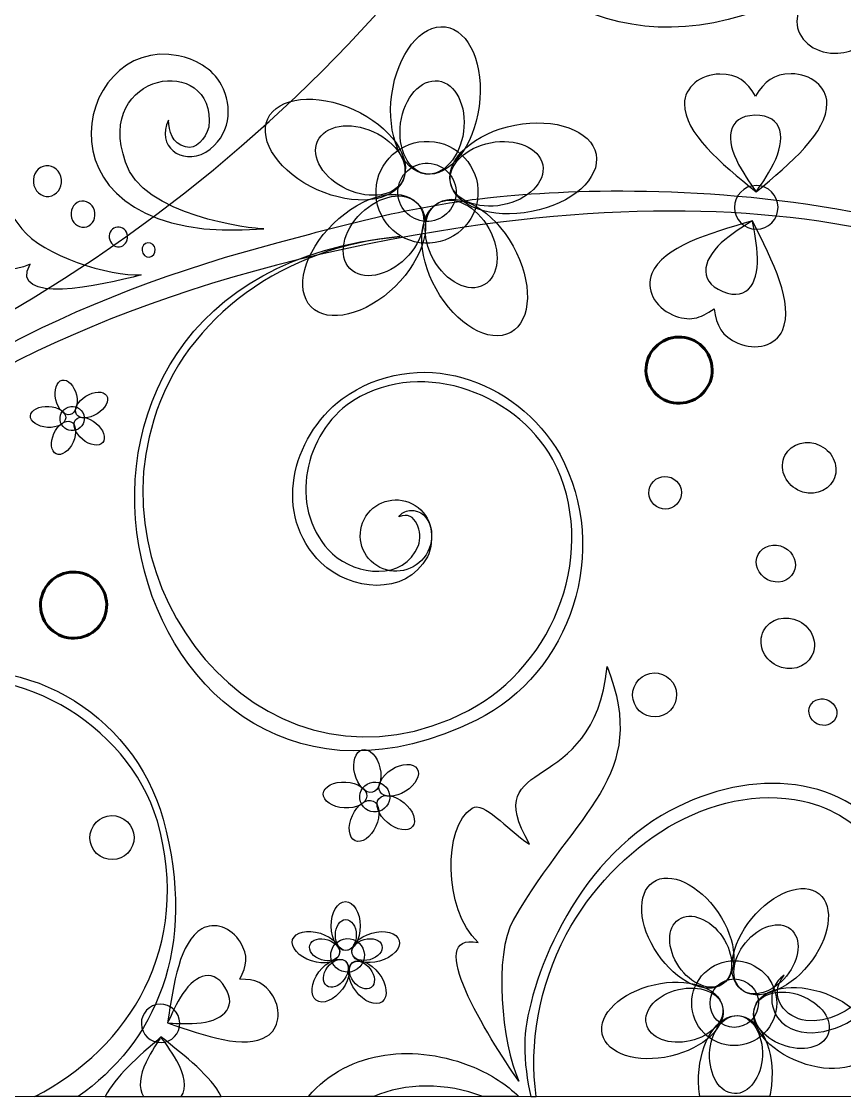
# Model space of a CAD drawing. Header units: millimetres. Extents: x -96 to 58, y -5 to 152.
# Drawn here: x 9.32 to 39.02, y -2.9 to 35.91 of the extents above; entities that cross this region are included whole.
import ezdxf

# ---------------------------------------------------------------- set-up
doc = ezdxf.new("R2010")
doc.units = ezdxf.units.MM
doc.header["$MEASUREMENT"] = 0
doc.layers.add('Capa 1', color=7, linetype='Continuous')

msp = doc.modelspace()

# ---------------------------------------------------------------- linework, layer by layer
at = {"layer": 'Capa 1', "color": 250, "lineweight": 9}
msp.add_open_spline([(-95.1806, 149.5), (-95.1806, 149.5), (57.2195, 149.5), (57.2195, 149.5), (57.2195, 149.5), (57.2195, 149.5), (57.2195, -2.9001), (57.2195, -2.9001), (57.2195, -2.9001), (57.2195, -2.9001), (-95.1806, -2.9001), (-95.1806, -2.9001), (-95.1806, -2.9001), (-95.1806, -2.9001), (-95.1806, 149.5), (-95.1806, 149.5)], degree=3, knots=[0, 0, 0, 0, 0.2, 0.2, 0.2, 0.2, 0.4, 0.4, 0.4, 0.4, 0.6, 0.6, 0.6, 0.6, 1, 1, 1, 1], dxfattribs=at)
at = {"layer": 'Capa 1', "color": 7}
msp.add_open_spline([(-18.9806, 128.6859), (11.6082, 128.6859), (36.4054, 103.8887), (36.4054, 73.2999), (36.4054, 73.2999), (36.4054, 42.7112), (11.6082, 17.9139), (-18.9806, 17.9139), (-18.9806, 17.9139), (-49.5694, 17.9139), (-74.3666, 42.7111), (-74.3666, 73.2999), (-74.3666, 73.2999), (-74.3666, 103.8888), (-49.5694, 128.6859), (-18.9806, 128.6859)], degree=3, knots=[0, 0, 0, 0, 0.2, 0.2, 0.2, 0.2, 0.4, 0.4, 0.4, 0.4, 0.6, 0.6, 0.6, 0.6, 1, 1, 1, 1], dxfattribs=at)
at = {"layer": 'Capa 1'}
for points, knots in [([(57.2195, 42.4487), (48.8294, 54.3333), (37.9067, 58.4929), (29.6814, 54.7006), (29.6814, 54.7006), (17.486, 49.04), (26.0796, 29.9416), (38.0956, 37.4128), (38.0956, 37.4128), (41.5221, 39.543), (42.6433, 44.2145), (40.3228, 47.6426), (40.3228, 47.6426), (38.3702, 50.359), (34.4967, 51.257), (31.8534, 48.918), (31.8534, 48.918), (30.0645, 47.2414), (29.6565, 44.2641), (31.6845, 42.6156), (31.6845, 42.6156), (32.8994, 41.6862), (34.9947, 41.6376), (35.687, 43.2541), (35.687, 43.2541), (35.9304, 43.8787), (35.742, 45.0841), (34.8353, 44.9436), (34.8353, 44.9436), (34.6684, 44.909), (34.535, 44.8179), (34.4575, 44.6633), (34.4575, 44.6633), (35.095, 45.0143), (35.4254, 44.1353), (35.3032, 43.6439), (35.3032, 43.6439), (34.8951, 42.2258), (33.0634, 42.2859), (32.0831, 42.9999), (32.0831, 42.9999), (30.2624, 44.4141), (30.5174, 47.3559), (32.0771, 48.8106), (32.0771, 48.8106), (34.489, 50.9336), (38.3669, 50.0015), (40.1033, 47.5222), (40.1033, 47.5222), (42.2175, 44.3148), (41.0881, 39.6474), (37.9717, 37.5926), (37.9717, 37.5926), (30.8031, 33.0315), (22.9663, 40.4731), (24.7279, 47.7039), (24.7279, 47.7039), (25.4444, 50.8685), (27.8297, 53.2447), (30.7572, 54.5483), (30.7572, 54.5483), (39.4229, 57.7246), (49.5441, 53.1005), (57.2195, 41.3661), (57.2195, 41.3661), (57.2195, 41.3661), (57.2195, 42.4487), (57.2195, 42.4487)], [0, 0, 0, 0, 0.0555556, 0.0555556, 0.0555556, 0.0555556, 0.1111111, 0.1111111, 0.1111111, 0.1111111, 0.1666667, 0.1666667, 0.1666667, 0.1666667, 0.2222222, 0.2222222, 0.2222222, 0.2222222, 0.2777778, 0.2777778, 0.2777778, 0.2777778, 0.3333333, 0.3333333, 0.3333333, 0.3333333, 0.3888889, 0.3888889, 0.3888889, 0.3888889, 0.4444444, 0.4444444, 0.4444444, 0.4444444, 0.5, 0.5, 0.5, 0.5, 0.5555556, 0.5555556, 0.5555556, 0.5555556, 0.6111111, 0.6111111, 0.6111111, 0.6111111, 0.6666667, 0.6666667, 0.6666667, 0.6666667, 0.7222222, 0.7222222, 0.7222222, 0.7222222, 0.7777778, 0.7777778, 0.7777778, 0.7777778, 0.8333333, 0.8333333, 0.8333333, 0.8333333, 0.8888889, 0.8888889, 0.8888889, 0.8888889, 1, 1, 1, 1]), ([(40.0208, 35.5938), (39.6737, 35.0345), (39.33, 34.7569), (38.6497, 34.7652), (38.6497, 34.7652), (37.8989, 34.7745), (37.2957, 35.2866), (37.3028, 35.9085), (37.3028, 35.9085), (37.3173, 37.0357), (38.6915, 38.1458), (40.0661, 39.2562), (40.0661, 39.2562), (41.4124, 38.1126), (42.7592, 36.9686), (42.7449, 35.8418), (42.7449, 35.8418), (42.7376, 35.22), (42.1219, 34.7225), (41.3705, 34.7314), (41.3705, 34.7314), (40.6905, 34.7398), (40.3537, 35.026), (40.0208, 35.5938)], [0, 0, 0, 0, 0.1428571, 0.1428571, 0.1428571, 0.1428571, 0.2857143, 0.2857143, 0.2857143, 0.2857143, 0.4285714, 0.4285714, 0.4285714, 0.4285714, 0.5714286, 0.5714286, 0.5714286, 0.5714286, 0.7142857, 0.7142857, 0.7142857, 0.7142857, 1, 1, 1, 1]), ([(24.6176, 35.7163), (23.7474, 35.8336), (22.8811, 34.7397), (22.6827, 33.2738), (22.6827, 33.2738), (22.4849, 31.8079), (23.0299, 30.5241), (23.9002, 30.4061), (23.9002, 30.4061), (24.771, 30.2888), (25.6375, 31.3821), (25.8352, 32.8483), (25.8352, 32.8483), (26.0329, 34.3141), (25.488, 35.5983), (24.6176, 35.7163)], [0, 0, 0, 0, 0.2, 0.2, 0.2, 0.2, 0.4, 0.4, 0.4, 0.4, 0.6, 0.6, 0.6, 0.6, 1, 1, 1, 1]), ([(14.6252, 32.3537), (14.6602, 31.9582), (14.7339, 31.5028), (15.2364, 31.3815), (15.2364, 31.3815), (15.6341, 31.2846), (15.94, 31.6711), (16.0856, 32.0924), (16.0856, 32.0924), (16.3384, 34.8342), (11.8939, 34.0963), (13.0808, 30.836), (13.0808, 30.836), (13.626, 28.9108), (17.672, 28.4093), (18.0652, 28.4296), (18.0652, 28.4296), (9.4075, 27.6902), (11.1667, 35.4741), (14.9886, 34.675), (14.9886, 34.675), (15.5419, 34.5595), (16.2129, 34.2415), (16.5449, 33.6113), (16.5449, 33.6113), (16.9451, 32.8502), (16.893, 31.7664), (15.9697, 31.1917), (15.9697, 31.1917), (15.073, 30.7043), (14.177, 31.4221), (14.6252, 32.3537)], [0, 0, 0, 0, 0.1111111, 0.1111111, 0.1111111, 0.1111111, 0.2222222, 0.2222222, 0.2222222, 0.2222222, 0.3333333, 0.3333333, 0.3333333, 0.3333333, 0.4444444, 0.4444444, 0.4444444, 0.4444444, 0.5555556, 0.5555556, 0.5555556, 0.5555556, 0.6666667, 0.6666667, 0.6666667, 0.6666667, 0.7777778, 0.7777778, 0.7777778, 0.7777778, 1, 1, 1, 1]), ([(13.6448, 26.7641), (12.4916, 26.7017), (10.0817, 27.468), (9.3331, 28.4305), (9.3331, 28.4305), (6.9282, 31.5224), (6.7249, 34.0234), (3.4159, 34.0337), (3.4159, 34.0337), (6.8535, 32.1094), (4.5813, 29.2919), (7.459, 29.7639), (7.459, 29.7639), (6.8372, 29.2508), (5.9233, 28.9416), (6.0246, 28.506), (6.0246, 28.506), (6.2654, 27.475), (8.4292, 26.5181), (9.6296, 27.1558), (9.6296, 27.1558), (8.8606, 25.6736), (12.1799, 26.3624), (13.6448, 26.7641)], [0, 0, 0, 0, 0.1428571, 0.1428571, 0.1428571, 0.1428571, 0.2857143, 0.2857143, 0.2857143, 0.2857143, 0.4285714, 0.4285714, 0.4285714, 0.4285714, 0.5714286, 0.5714286, 0.5714286, 0.5714286, 0.7142857, 0.7142857, 0.7142857, 0.7142857, 1, 1, 1, 1]), ([(24.3637, 33.7664), (23.7375, 33.8512), (23.1275, 33.1679), (23.0025, 32.2412), (23.0025, 32.2412), (22.8775, 31.3142), (23.2837, 30.4936), (23.9103, 30.4093), (23.9103, 30.4093), (24.5368, 30.3246), (25.1463, 31.0077), (25.2714, 31.9349), (25.2714, 31.9349), (25.3967, 32.8617), (24.9901, 33.6819), (24.3637, 33.7664)], [0, 0, 0, 0, 0.2, 0.2, 0.2, 0.2, 0.4, 0.4, 0.4, 0.4, 0.6, 0.6, 0.6, 0.6, 1, 1, 1, 1]), ([(35.8124, 33.2189), (36.1315, 33.7527), (36.4511, 34.0205), (37.0939, 34.0234), (37.0939, 34.0234), (37.8032, 34.0267), (38.3815, 33.5525), (38.3843, 32.9647), (38.3843, 32.9647), (38.3887, 31.8998), (37.1088, 30.8291), (35.8287, 29.7587), (35.8287, 29.7587), (34.5382, 30.8174), (33.2477, 31.8757), (33.2425, 32.9407), (33.2425, 32.9407), (33.2401, 33.5286), (33.8135, 34.0082), (34.5233, 34.0113), (34.5233, 34.0113), (35.1656, 34.0143), (35.4884, 33.7495), (35.8124, 33.2189)], [0, 0, 0, 0, 0.1428571, 0.1428571, 0.1428571, 0.1428571, 0.2857143, 0.2857143, 0.2857143, 0.2857143, 0.4285714, 0.4285714, 0.4285714, 0.4285714, 0.5714286, 0.5714286, 0.5714286, 0.5714286, 0.7142857, 0.7142857, 0.7142857, 0.7142857, 1, 1, 1, 1]), ([(18.2092, 32.3955), (17.8467, 31.5953), (18.645, 30.4511), (19.9919, 29.84), (19.9919, 29.84), (21.3392, 29.2285), (22.7262, 29.3818), (23.0889, 30.1815), (23.0889, 30.1815), (23.4518, 30.9812), (22.6535, 32.1256), (21.3061, 32.7366), (21.3061, 32.7366), (19.9591, 33.3483), (18.5721, 33.1948), (18.2092, 32.3955)], [0, 0, 0, 0, 0.2, 0.2, 0.2, 0.2, 0.4, 0.4, 0.4, 0.4, 0.6, 0.6, 0.6, 0.6, 1, 1, 1, 1]), ([(20.004, 31.5913), (19.7424, 31.0161), (20.2214, 30.2356), (21.0734, 29.8492), (21.0734, 29.8492), (21.925, 29.4631), (22.8273, 29.6162), (23.0889, 30.1923), (23.0889, 30.1923), (23.3497, 30.7676), (22.8708, 31.5477), (22.019, 31.9341), (22.019, 31.9341), (21.1674, 32.3205), (20.2647, 32.167), (20.004, 31.5913)], [0, 0, 0, 0, 0.2, 0.2, 0.2, 0.2, 0.4, 0.4, 0.4, 0.4, 0.6, 0.6, 0.6, 0.6, 1, 1, 1, 1]), ([(30.0561, 31.1177), (29.889, 31.9797), (28.5755, 32.4507), (27.1234, 32.1694), (27.1234, 32.1694), (25.6713, 31.8875), (24.6286, 30.9599), (24.796, 30.0979), (24.796, 30.0979), (24.9629, 29.236), (26.2762, 28.7647), (27.7287, 29.0464), (27.7287, 29.0464), (29.1806, 29.3278), (30.2235, 30.2553), (30.0561, 31.1177)], [0, 0, 0, 0, 0.2, 0.2, 0.2, 0.2, 0.4, 0.4, 0.4, 0.4, 0.6, 0.6, 0.6, 0.6, 1, 1, 1, 1]), ([(35.7784, 32.5248), (36.8286, 32.5513), (36.9022, 31.6416), (36.46, 30.7787), (36.46, 30.7787), (36.2279, 30.3271), (35.9475, 29.9271), (35.8287, 29.7587), (35.8287, 29.7587), (35.7134, 29.9313), (35.4368, 30.3157), (35.1987, 30.7504), (35.1987, 30.7504), (34.7281, 31.6102), (34.7511, 32.4985), (35.7784, 32.5248)], [0, 0, 0, 0, 0.2, 0.2, 0.2, 0.2, 0.4, 0.4, 0.4, 0.4, 0.6, 0.6, 0.6, 0.6, 1, 1, 1, 1]), ([(24.0365, 31.585), (23.0208, 31.6307), (22.1601, 30.8434), (22.1146, 29.828), (22.1146, 29.828), (22.0697, 28.8123), (22.8564, 27.9519), (23.8725, 27.9062), (23.8725, 27.9062), (24.8879, 27.861), (25.7485, 28.6477), (25.7935, 29.6637), (25.7935, 29.6637), (25.8392, 30.6792), (25.0519, 31.5398), (24.0365, 31.585)], [0, 0, 0, 0, 0.2, 0.2, 0.2, 0.2, 0.4, 0.4, 0.4, 0.4, 0.6, 0.6, 0.6, 0.6, 1, 1, 1, 1]), ([(28.128, 30.7342), (28.0073, 31.3546), (27.1649, 31.7137), (26.2467, 31.5357), (26.2467, 31.5357), (25.3288, 31.3578), (24.6819, 30.7101), (24.8023, 30.0893), (24.8023, 30.0893), (24.9221, 29.4689), (25.7645, 29.1102), (26.6826, 29.2879), (26.6826, 29.2879), (27.6009, 29.4664), (28.2481, 30.1136), (28.128, 30.7342)], [0, 0, 0, 0, 0.2, 0.2, 0.2, 0.2, 0.4, 0.4, 0.4, 0.4, 0.6, 0.6, 0.6, 0.6, 1, 1, 1, 1]), ([(55.0973, 20.4067), (46.9024, 30.7625), (30.7263, 30.0616), (26.1309, 29.547), (26.1309, 29.547), (23.1851, 29.2169), (20.471, 28.4382), (18.1473, 27.8135), (18.1473, 27.8135), (2.3405, 23.5654), (-5.9219, 13.5834), (-4.5366, 3.9704), (-4.5366, 3.9704), (-4.0677, 0.7744), (-2.5122, -1.4898), (-0.4731, -2.9001), (-0.4731, -2.9001), (-0.4731, -2.9001), (0.9898, -2.9001), (0.9898, -2.9001), (0.9898, -2.9001), (0.9125, -2.8581), (0.8353, -2.816), (0.7588, -2.7714), (0.7588, -2.7714), (-2.0704, -1.1832), (-3.6683, 1.7801), (-4.0839, 4.958), (-4.0839, 4.958), (-4.7785, 16.0677), (6.1912, 25.641), (25.296, 28.4846), (25.296, 28.4846), (39.4515, 30.5916), (48.0559, 26.8015), (55.0973, 20.4067)], [0, 0, 0, 0, 0.1, 0.1, 0.1, 0.1, 0.2, 0.2, 0.2, 0.2, 0.3, 0.3, 0.3, 0.3, 0.4, 0.4, 0.4, 0.4, 0.5, 0.5, 0.5, 0.5, 0.6, 0.6, 0.6, 0.6, 0.7, 0.7, 0.7, 0.7, 0.8, 0.8, 0.8, 0.8, 1, 1, 1, 1]), ([(10.7635, 30.203), (10.7944, 29.8974), (10.5932, 29.6268), (10.3136, 29.5985), (10.3136, 29.5985), (10.0347, 29.5705), (9.7827, 29.7948), (9.7518, 30.0996), (9.7518, 30.0996), (9.7205, 30.4051), (9.9215, 30.6749), (10.2014, 30.7034), (10.2014, 30.7034), (10.4811, 30.7318), (10.7323, 30.5077), (10.7635, 30.203)], [0, 0, 0, 0, 0.2, 0.2, 0.2, 0.2, 0.4, 0.4, 0.4, 0.4, 0.6, 0.6, 0.6, 0.6, 1, 1, 1, 1]), ([(24.001, 30.7948), (23.4218, 30.8205), (22.9309, 30.372), (22.9054, 29.7925), (22.9054, 29.7925), (22.8791, 29.2133), (23.3279, 28.7222), (23.9073, 28.6964), (23.9073, 28.6964), (24.4868, 28.6706), (24.9777, 29.1197), (25.0035, 29.6989), (25.0035, 29.6989), (25.0293, 30.2783), (24.5805, 30.7687), (24.001, 30.7948)], [0, 0, 0, 0, 0.2, 0.2, 0.2, 0.2, 0.4, 0.4, 0.4, 0.4, 0.6, 0.6, 0.6, 0.6, 1, 1, 1, 1]), ([(19.7737, 25.6072), (20.3882, 24.9795), (21.7434, 25.3092), (22.8009, 26.3438), (22.8009, 26.3438), (23.8582, 27.379), (24.2173, 28.727), (23.6025, 29.3549), (23.6025, 29.3549), (22.9888, 29.9822), (21.6329, 29.6525), (20.5758, 28.6177), (20.5758, 28.6177), (19.5186, 27.5828), (19.1591, 26.2348), (19.7737, 25.6072)], [0, 0, 0, 0, 0.2, 0.2, 0.2, 0.2, 0.4, 0.4, 0.4, 0.4, 0.6, 0.6, 0.6, 0.6, 1, 1, 1, 1]), ([(35.8299, 29.9886), (36.2644, 29.9907), (36.6183, 29.6394), (36.62, 29.2053), (36.62, 29.2053), (36.6218, 28.7712), (36.2714, 28.417), (35.837, 28.415), (35.837, 28.415), (35.4025, 28.4132), (35.0487, 28.7634), (35.0468, 29.198), (35.0468, 29.198), (35.0452, 29.6327), (35.3953, 29.9865), (35.8299, 29.9886)], [0, 0, 0, 0, 0.2, 0.2, 0.2, 0.2, 0.4, 0.4, 0.4, 0.4, 0.6, 0.6, 0.6, 0.6, 1, 1, 1, 1]), ([(21.1723, 26.989), (21.6144, 26.537), (22.5147, 26.7013), (23.1833, 27.3558), (23.1833, 27.3558), (23.852, 28.0101), (24.0353, 28.9067), (23.5931, 29.3586), (23.5931, 29.3586), (23.1513, 29.8103), (22.2503, 29.6459), (21.5823, 28.992), (21.5823, 28.992), (20.9135, 28.3379), (20.73, 27.4408), (21.1723, 26.989)], [0, 0, 0, 0, 0.2, 0.2, 0.2, 0.2, 0.4, 0.4, 0.4, 0.4, 0.6, 0.6, 0.6, 0.6, 1, 1, 1, 1]), ([(26.9734, 24.6876), (27.7414, 25.1146), (27.7802, 26.5093), (27.0607, 27.802), (27.0607, 27.802), (26.3413, 29.0944), (25.1358, 29.7968), (24.3681, 29.3695), (24.3681, 29.3695), (23.6007, 28.9419), (23.562, 27.5476), (24.2812, 26.2551), (24.2812, 26.2551), (25.0006, 24.9621), (26.2064, 24.2606), (26.9734, 24.6876)], [0, 0, 0, 0, 0.2, 0.2, 0.2, 0.2, 0.4, 0.4, 0.4, 0.4, 0.6, 0.6, 0.6, 0.6, 1, 1, 1, 1]), ([(26.0093, 26.401), (26.562, 26.7085), (26.6406, 27.6203), (26.1861, 28.438), (26.1861, 28.438), (25.7312, 29.2548), (24.9142, 29.6686), (24.3616, 29.3609), (24.3616, 29.3609), (23.8101, 29.0536), (23.7302, 28.1417), (24.1855, 27.3243), (24.1855, 27.3243), (24.6402, 26.5073), (25.4574, 26.0934), (26.0093, 26.401)], [0, 0, 0, 0, 0.2, 0.2, 0.2, 0.2, 0.4, 0.4, 0.4, 0.4, 0.6, 0.6, 0.6, 0.6, 1, 1, 1, 1]), ([(11.9738, 28.9995), (12.0004, 28.7396), (11.829, 28.5092), (11.5909, 28.4852), (11.5909, 28.4852), (11.3528, 28.4609), (11.1384, 28.652), (11.1123, 28.9116), (11.1123, 28.9116), (11.0857, 29.1714), (11.2572, 29.4022), (11.495, 29.4262), (11.495, 29.4262), (11.7331, 29.4505), (11.9475, 29.2593), (11.9738, 28.9995)], [0, 0, 0, 0, 0.2, 0.2, 0.2, 0.2, 0.4, 0.4, 0.4, 0.4, 0.6, 0.6, 0.6, 0.6, 1, 1, 1, 1]), ([(13.1456, 28.1669), (13.1661, 27.9696), (13.0359, 27.7946), (12.8547, 27.776), (12.8547, 27.776), (12.6739, 27.758), (12.511, 27.903), (12.4907, 28.1002), (12.4907, 28.1002), (12.4704, 28.2978), (12.6012, 28.4731), (12.7823, 28.4914), (12.7823, 28.4914), (12.9629, 28.5098), (13.1257, 28.3646), (13.1456, 28.1669)], [0, 0, 0, 0, 0.2, 0.2, 0.2, 0.2, 0.4, 0.4, 0.4, 0.4, 0.6, 0.6, 0.6, 0.6, 1, 1, 1, 1]), ([(34.3145, 25.5405), (33.8077, 25.1798), (33.4071, 25.0637), (32.8176, 25.3195), (32.8176, 25.3195), (32.1668, 25.6023), (31.8287, 26.2691), (32.0625, 26.8081), (32.0625, 26.8081), (32.4866, 27.7851), (34.09, 28.2499), (35.6927, 28.7141), (35.6927, 28.7141), (36.4477, 27.2256), (37.203, 25.7371), (36.7788, 24.7606), (36.7788, 24.7606), (36.5445, 24.2215), (35.8267, 24.0133), (35.1752, 24.2958), (35.1752, 24.2958), (34.5861, 24.5523), (34.3974, 24.9237), (34.3145, 25.5405)], [0, 0, 0, 0, 0.1428571, 0.1428571, 0.1428571, 0.1428571, 0.2857143, 0.2857143, 0.2857143, 0.2857143, 0.4285714, 0.4285714, 0.4285714, 0.4285714, 0.5714286, 0.5714286, 0.5714286, 0.5714286, 0.7142857, 0.7142857, 0.7142857, 0.7142857, 1, 1, 1, 1]), ([(34.625, 26.1624), (33.653, 26.5603), (33.9517, 27.4228), (34.7039, 28.0344), (34.7039, 28.0344), (35.0977, 28.355), (35.5161, 28.6079), (35.6927, 28.7141), (35.6927, 28.7141), (35.7286, 28.5098), (35.8267, 28.0467), (35.8698, 27.5527), (35.8698, 27.5527), (35.9543, 26.5768), (35.5753, 25.7725), (34.625, 26.1624)], [0, 0, 0, 0, 0.2, 0.2, 0.2, 0.2, 0.4, 0.4, 0.4, 0.4, 0.6, 0.6, 0.6, 0.6, 1, 1, 1, 1]), ([(22.9421, 18.0295), (23.5761, 18.2994), (23.8037, 17.4396), (23.6415, 16.9875), (23.6415, 16.9875), (23.1221, 15.69), (21.4012, 15.9205), (20.5454, 16.6867), (20.5454, 16.6867), (18.9632, 18.1929), (19.4607, 20.8494), (21.07, 22.072), (21.07, 22.072), (23.5454, 23.8437), (27.0982, 22.5955), (28.4997, 20.0927), (28.4997, 20.0927), (30.1869, 16.8685), (28.5855, 12.6788), (25.4528, 11.0385), (25.4528, 11.0385), (18.4281, 7.3696), (12.0084, 14.9509), (14.0968, 21.53), (14.0968, 21.53), (15.2339, 25.3028), (18.894, 27.786), (22.9732, 28.1475), (22.9732, 28.1475), (7.1471, 26.712), (13.009, 4.4102), (25.7345, 10.6886), (25.7345, 10.6886), (29.1635, 12.3805), (30.6158, 16.8272), (28.7544, 20.2799), (28.7544, 20.2799), (27.172, 23.0266), (23.606, 24.2417), (20.8914, 22.2876), (20.8914, 22.2876), (19.0452, 20.8778), (18.3775, 18.1096), (20.1322, 16.3621), (20.1322, 16.3621), (21.1894, 15.3708), (23.1601, 15.1257), (23.9663, 16.5845), (23.9663, 16.5845), (24.2546, 17.1493), (24.1927, 18.3037), (23.3247, 18.2573), (23.3247, 18.2573), (23.1646, 18.2408), (23.0296, 18.1671), (22.9421, 18.0295)], [0, 0, 0, 0, 0.0666667, 0.0666667, 0.0666667, 0.0666667, 0.1333333, 0.1333333, 0.1333333, 0.1333333, 0.2, 0.2, 0.2, 0.2, 0.2666667, 0.2666667, 0.2666667, 0.2666667, 0.3333333, 0.3333333, 0.3333333, 0.3333333, 0.4, 0.4, 0.4, 0.4, 0.4666667, 0.4666667, 0.4666667, 0.4666667, 0.5333333, 0.5333333, 0.5333333, 0.5333333, 0.6, 0.6, 0.6, 0.6, 0.6666667, 0.6666667, 0.6666667, 0.6666667, 0.7333333, 0.7333333, 0.7333333, 0.7333333, 0.8, 0.8, 0.8, 0.8, 0.8666667, 0.8666667, 0.8666667, 0.8666667, 1, 1, 1, 1]), ([(14.1476, 27.6896), (14.1619, 27.5465), (14.0673, 27.4193), (13.9365, 27.4059), (13.9365, 27.4059), (13.8055, 27.3925), (13.6872, 27.498), (13.6724, 27.6415), (13.6724, 27.6415), (13.6579, 27.7842), (13.7522, 27.9111), (13.8833, 27.9248), (13.8833, 27.9248), (14.0145, 27.938), (14.1326, 27.8326), (14.1476, 27.6896)], [0, 0, 0, 0, 0.2, 0.2, 0.2, 0.2, 0.4, 0.4, 0.4, 0.4, 0.6, 0.6, 0.6, 0.6, 1, 1, 1, 1]), ([(10.7868, 22.9634), (10.583, 22.915), (10.4833, 22.5975), (10.5646, 22.2538), (10.5646, 22.2538), (10.6466, 21.9108), (10.8776, 21.6717), (11.0814, 21.7197), (11.0814, 21.7197), (11.2853, 21.7682), (11.3845, 22.0855), (11.3032, 22.4292), (11.3032, 22.4292), (11.2217, 22.7725), (10.9907, 23.0113), (10.7868, 22.9634)], [0, 0, 0, 0, 0.2, 0.2, 0.2, 0.2, 0.4, 0.4, 0.4, 0.4, 0.6, 0.6, 0.6, 0.6, 1, 1, 1, 1]), ([(12.3908, 22.4053), (12.2801, 22.5827), (11.9472, 22.5749), (11.6481, 22.388), (11.6481, 22.388), (11.3491, 22.2015), (11.1962, 21.9058), (11.307, 21.7277), (11.307, 21.7277), (11.4181, 21.5501), (11.7508, 21.5578), (12.0502, 21.7449), (12.0502, 21.7449), (12.3491, 21.9318), (12.5018, 22.2275), (12.3908, 22.4053)], [0, 0, 0, 0, 0.2, 0.2, 0.2, 0.2, 0.4, 0.4, 0.4, 0.4, 0.6, 0.6, 0.6, 0.6, 1, 1, 1, 1]), ([(9.6452, 21.6756), (9.6325, 21.4665), (9.9078, 21.2801), (10.26, 21.2595), (10.26, 21.2595), (10.6121, 21.2385), (10.908, 21.3912), (10.92, 21.6004), (10.92, 21.6004), (10.9326, 21.8097), (10.6567, 21.9959), (10.3044, 22.0165), (10.3044, 22.0165), (9.9524, 22.0372), (9.6568, 21.8845), (9.6452, 21.6756)], [0, 0, 0, 0, 0.2, 0.2, 0.2, 0.2, 0.4, 0.4, 0.4, 0.4, 0.6, 0.6, 0.6, 0.6, 1, 1, 1, 1]), ([(11.0108, 21.9937), (10.781, 21.9169), (10.6567, 21.6679), (10.7334, 21.4384), (10.7334, 21.4384), (10.8106, 21.2087), (11.0591, 21.0841), (11.289, 21.1611), (11.289, 21.1611), (11.519, 21.2381), (11.6432, 21.4868), (11.5666, 21.7163), (11.5666, 21.7163), (11.4899, 21.9468), (11.2408, 22.0709), (11.0108, 21.9937)], [0, 0, 0, 0, 0.2, 0.2, 0.2, 0.2, 0.4, 0.4, 0.4, 0.4, 0.6, 0.6, 0.6, 0.6, 1, 1, 1, 1]), ([(10.5737, 20.2986), (10.7644, 20.2116), (11.0374, 20.4009), (11.1845, 20.7218), (11.1845, 20.7218), (11.3311, 21.0426), (11.2958, 21.3729), (11.1049, 21.4604), (11.1049, 21.4604), (10.9147, 21.5475), (10.6416, 21.3577), (10.4942, 21.0372), (10.4942, 21.0372), (10.348, 20.7167), (10.3834, 20.3857), (10.5737, 20.2986)], [0, 0, 0, 0, 0.2, 0.2, 0.2, 0.2, 0.4, 0.4, 0.4, 0.4, 0.6, 0.6, 0.6, 0.6, 1, 1, 1, 1]), ([(12.2552, 20.71), (12.3889, 20.871), (12.2786, 21.1846), (12.0072, 21.4104), (12.0072, 21.4104), (11.737, 21.6367), (11.4085, 21.69), (11.274, 21.5291), (11.274, 21.5291), (11.1399, 21.3686), (11.2509, 21.0546), (11.5213, 20.8282), (11.5213, 20.8282), (11.7923, 20.6025), (12.1203, 20.5492), (12.2552, 20.71)], [0, 0, 0, 0, 0.2, 0.2, 0.2, 0.2, 0.4, 0.4, 0.4, 0.4, 0.6, 0.6, 0.6, 0.6, 1, 1, 1, 1]), ([(37.3358, 18.9966), (37.818, 18.7508), (38.3921, 18.9099), (38.6177, 19.352), (38.6177, 19.352), (38.8432, 19.7937), (38.6348, 20.3514), (38.1517, 20.5973), (38.1517, 20.5973), (37.6699, 20.8435), (37.096, 20.6845), (36.8707, 20.2427), (36.8707, 20.2427), (36.6447, 19.8009), (36.8532, 19.2433), (37.3358, 18.9966)], [0, 0, 0, 0, 0.2, 0.2, 0.2, 0.2, 0.4, 0.4, 0.4, 0.4, 0.6, 0.6, 0.6, 0.6, 1, 1, 1, 1]), ([(32.2292, 18.4018), (32.5034, 18.2265), (32.8674, 18.306), (33.0428, 18.5802), (33.0428, 18.5802), (33.2188, 18.8541), (33.1387, 19.2184), (32.8648, 19.3938), (32.8648, 19.3938), (32.5913, 19.5693), (32.2266, 19.4897), (32.0514, 19.2155), (32.0514, 19.2155), (31.8754, 18.942), (31.9555, 18.5776), (32.2292, 18.4018)], [0, 0, 0, 0, 0.2, 0.2, 0.2, 0.2, 0.4, 0.4, 0.4, 0.4, 0.6, 0.6, 0.6, 0.6, 1, 1, 1, 1]), ([(22.1394, 16.2684), (22.7384, 15.8847), (23.5353, 16.0593), (23.9191, 16.658), (23.9191, 16.658), (24.3026, 17.2571), (24.128, 18.0541), (23.5293, 18.4376), (23.5293, 18.4376), (22.9306, 18.8217), (22.1333, 18.6474), (21.7498, 18.0481), (21.7498, 18.0481), (21.3661, 17.4494), (21.5402, 16.6526), (22.1394, 16.2684)], [0, 0, 0, 0, 0.2, 0.2, 0.2, 0.2, 0.4, 0.4, 0.4, 0.4, 0.6, 0.6, 0.6, 0.6, 1, 1, 1, 1]), ([(36.2422, 15.7565), (36.5949, 15.5768), (37.0144, 15.6927), (37.1792, 16.0155), (37.1792, 16.0155), (37.3439, 16.3385), (37.1915, 16.7462), (36.839, 16.9259), (36.839, 16.9259), (36.4864, 17.1057), (36.0668, 16.9894), (35.9022, 16.667), (35.9022, 16.667), (35.7378, 16.3441), (35.8899, 15.9362), (36.2422, 15.7565)], [0, 0, 0, 0, 0.2, 0.2, 0.2, 0.2, 0.4, 0.4, 0.4, 0.4, 0.6, 0.6, 0.6, 0.6, 1, 1, 1, 1]), ([(36.563, 12.6631), (37.0456, 12.4163), (37.6194, 12.5754), (37.8446, 13.0176), (37.8446, 13.0176), (38.0699, 13.4595), (37.8615, 14.017), (37.3793, 14.2628), (37.3793, 14.2628), (36.8966, 14.5094), (36.3226, 14.3505), (36.0971, 13.9082), (36.0971, 13.9082), (35.8718, 13.4664), (36.0805, 12.9088), (36.563, 12.6631)], [0, 0, 0, 0, 0.2, 0.2, 0.2, 0.2, 0.4, 0.4, 0.4, 0.4, 0.6, 0.6, 0.6, 0.6, 1, 1, 1, 1]), ([(11.3671, -2.9001), (14.109, -0.9865), (15.7164, 2.4218), (14.432, 7.1105), (14.432, 7.1105), (13.3666, 11.002), (9.2077, 13.4077), (5.2607, 12.1599), (5.2607, 12.1599), (2.1004, 11.0618), (0.1361, 7.6048), (1.6254, 4.4048), (1.6254, 4.4048), (2.7229, 2.2124), (5.4606, 0.9727), (7.6184, 2.4474), (7.6184, 2.4474), (8.8561, 3.347), (9.4991, 5.3418), (8.1465, 6.4654), (8.1465, 6.4654), (7.618, 6.8771), (6.4081, 7.0401), (6.2848, 6.1308), (6.2848, 6.1308), (6.2699, 5.961), (6.3194, 5.8072), (6.4456, 5.6889), (6.4456, 5.6889), (6.2909, 6.3999), (7.2272, 6.4663), (7.6636, 6.2086), (7.6636, 6.2086), (8.9071, 5.4137), (8.3271, 3.6753), (7.3635, 2.9395), (7.3635, 2.9395), (5.4895, 1.5963), (2.7419, 2.6793), (1.7918, 4.5891), (1.7918, 4.5891), (0.4446, 7.5055), (2.4426, 10.9572), (5.314, 11.9152), (5.314, 11.9152), (8.9902, 13.0279), (13.1426, 10.6153), (14.2248, 7.043), (14.2248, 7.043), (15.5166, 2.5123), (13.2123, -1.1626), (9.807, -2.9001), (9.807, -2.9001), (9.807, -2.9001), (11.3671, -2.9001), (11.3671, -2.9001)], [0, 0, 0, 0, 0.0666667, 0.0666667, 0.0666667, 0.0666667, 0.1333333, 0.1333333, 0.1333333, 0.1333333, 0.2, 0.2, 0.2, 0.2, 0.2666667, 0.2666667, 0.2666667, 0.2666667, 0.3333333, 0.3333333, 0.3333333, 0.3333333, 0.4, 0.4, 0.4, 0.4, 0.4666667, 0.4666667, 0.4666667, 0.4666667, 0.5333333, 0.5333333, 0.5333333, 0.5333333, 0.6, 0.6, 0.6, 0.6, 0.6666667, 0.6666667, 0.6666667, 0.6666667, 0.7333333, 0.7333333, 0.7333333, 0.7333333, 0.8, 0.8, 0.8, 0.8, 0.8666667, 0.8666667, 0.8666667, 0.8666667, 1, 1, 1, 1]), ([(27.2662, -2.3479), (26.6501, -0.9722), (26.3538, 2.2196), (27.0638, 3.468), (27.0638, 3.468), (29.3434, 7.4757), (32.0145, 8.6059), (30.455, 12.6207), (30.455, 12.6207), (29.9573, 7.7743), (25.7617, 9.5323), (27.6497, 6.211), (27.6497, 6.211), (26.7866, 6.7834), (26.0104, 7.7822), (25.5777, 7.5051), (25.5777, 7.5051), (24.5509, 6.849), (24.519, 3.8874), (25.7943, 2.6578), (25.7943, 2.6578), (23.7888, 3.0661), (26.1266, -0.7145), (27.2662, -2.3479)], [0, 0, 0, 0, 0.1428571, 0.1428571, 0.1428571, 0.1428571, 0.2857143, 0.2857143, 0.2857143, 0.2857143, 0.4285714, 0.4285714, 0.4285714, 0.4285714, 0.5714286, 0.5714286, 0.5714286, 0.5714286, 0.7142857, 0.7142857, 0.7142857, 0.7142857, 1, 1, 1, 1]), ([(31.7366, 10.9293), (32.1062, 10.6923), (32.5977, 10.8002), (32.8345, 11.1693), (32.8345, 11.1693), (33.0712, 11.5388), (32.9635, 12.0306), (32.5941, 12.2675), (32.5941, 12.2675), (32.2246, 12.5039), (31.7332, 12.3966), (31.4962, 12.0268), (31.4962, 12.0268), (31.2596, 11.6576), (31.3671, 11.1657), (31.7366, 10.9293)], [0, 0, 0, 0, 0.2, 0.2, 0.2, 0.2, 0.4, 0.4, 0.4, 0.4, 0.6, 0.6, 0.6, 0.6, 1, 1, 1, 1]), ([(38.0256, 10.559), (38.278, 10.4302), (38.5778, 10.5131), (38.696, 10.7444), (38.696, 10.7444), (38.8144, 10.976), (38.7052, 11.2681), (38.4528, 11.3969), (38.4528, 11.3969), (38.1995, 11.5257), (37.8993, 11.4427), (37.7814, 11.2111), (37.7814, 11.2111), (37.6632, 10.9799), (37.7722, 10.6877), (38.0256, 10.559)], [0, 0, 0, 0, 0.2, 0.2, 0.2, 0.2, 0.4, 0.4, 0.4, 0.4, 0.6, 0.6, 0.6, 0.6, 1, 1, 1, 1]), ([(21.6206, 9.6208), (21.3691, 9.5609), (21.2469, 9.1697), (21.3471, 8.7461), (21.3471, 8.7461), (21.4472, 8.3229), (21.7326, 8.0278), (21.9841, 8.0873), (21.9841, 8.0873), (22.2355, 8.1471), (22.3579, 8.5386), (22.2575, 8.9619), (22.2575, 8.9619), (22.1569, 9.3852), (21.8719, 9.6806), (21.6206, 9.6208)], [0, 0, 0, 0, 0.2, 0.2, 0.2, 0.2, 0.4, 0.4, 0.4, 0.4, 0.6, 0.6, 0.6, 0.6, 1, 1, 1, 1]), ([(23.5984, 8.9323), (23.4616, 9.1514), (23.0514, 9.142), (22.6827, 8.9116), (22.6827, 8.9116), (22.3135, 8.6809), (22.1252, 8.3162), (22.2626, 8.0973), (22.2626, 8.0973), (22.3994, 7.8782), (22.8095, 7.8878), (23.1784, 8.1182), (23.1784, 8.1182), (23.5475, 8.3487), (23.7357, 8.7135), (23.5984, 8.9323)], [0, 0, 0, 0, 0.2, 0.2, 0.2, 0.2, 0.4, 0.4, 0.4, 0.4, 0.6, 0.6, 0.6, 0.6, 1, 1, 1, 1]), ([(36.8351, 1.4765), (36.2111, 0.6757), (36.913, -0.0622), (37.6237, -0.1609), (37.6237, -0.1609), (39.2647, -0.3223), (40.571, 1.4329), (40.8643, 2.9615), (40.8643, 2.9615), (41.2669, 5.4336), (39.6657, 7.2593), (37.5269, 7.7681), (37.5269, 7.7681), (34.2097, 8.4495), (30.748, 6.1941), (28.9734, 2.9466), (28.9734, 2.9466), (27.9732, 1.0105), (27.6353, -1.0049), (27.895, -2.9001), (27.895, -2.9001), (27.895, -2.9001), (27.6996, -2.9001), (27.6996, -2.9001), (27.6996, -2.9001), (27.568, -2.3307), (27.4751, -1.6862), (27.4806, -1.0129), (27.4806, -1.0129), (27.4943, 0.8011), (29.0002, 5.221), (32.4192, 7.2445), (32.4192, 7.2445), (35.3536, 8.9809), (38.897, 8.8434), (40.6568, 6.3191), (40.6568, 6.3191), (41.7658, 4.611), (41.7326, 1.9778), (39.8492, 0.2652), (39.8492, 0.2652), (38.9328, -0.5247), (37.5902, -0.9545), (36.7504, -0.219), (36.7504, -0.219), (36.3213, 0.1938), (36.1912, 0.9953), (36.8351, 1.4765)], [0, 0, 0, 0, 0.0769231, 0.0769231, 0.0769231, 0.0769231, 0.1538462, 0.1538462, 0.1538462, 0.1538462, 0.2307692, 0.2307692, 0.2307692, 0.2307692, 0.3076923, 0.3076923, 0.3076923, 0.3076923, 0.3846154, 0.3846154, 0.3846154, 0.3846154, 0.4615385, 0.4615385, 0.4615385, 0.4615385, 0.5384615, 0.5384615, 0.5384615, 0.5384615, 0.6153846, 0.6153846, 0.6153846, 0.6153846, 0.6923077, 0.6923077, 0.6923077, 0.6923077, 0.7692308, 0.7692308, 0.7692308, 0.7692308, 0.8461538, 0.8461538, 0.8461538, 0.8461538, 1, 1, 1, 1]), ([(20.2118, 8.0327), (20.1969, 7.7751), (20.5363, 7.545), (20.9707, 7.5195), (20.9707, 7.5195), (21.4052, 7.4941), (21.7697, 7.682), (21.7849, 7.9402), (21.7849, 7.9402), (21.7998, 8.1979), (21.4601, 8.4279), (21.0256, 8.4536), (21.0256, 8.4536), (20.5922, 8.4788), (20.2272, 8.2905), (20.2118, 8.0327)], [0, 0, 0, 0, 0.2, 0.2, 0.2, 0.2, 0.4, 0.4, 0.4, 0.4, 0.6, 0.6, 0.6, 0.6, 1, 1, 1, 1]), ([(21.8973, 8.4257), (21.6132, 8.3306), (21.4601, 8.024), (21.5551, 7.7402), (21.5551, 7.7402), (21.6497, 7.4566), (21.9564, 7.3034), (22.2397, 7.3984), (22.2397, 7.3984), (22.5235, 7.493), (22.6771, 7.7996), (22.5823, 8.0832), (22.5823, 8.0832), (22.4873, 8.3672), (22.1805, 8.52), (21.8973, 8.4257)], [0, 0, 0, 0, 0.2, 0.2, 0.2, 0.2, 0.4, 0.4, 0.4, 0.4, 0.6, 0.6, 0.6, 0.6, 1, 1, 1, 1]), ([(21.3574, 6.3343), (21.5927, 6.2271), (21.9298, 6.4609), (22.1106, 6.8564), (22.1106, 6.8564), (22.2919, 7.2523), (22.2483, 7.6597), (22.0134, 7.7673), (22.0134, 7.7673), (21.7783, 7.8748), (21.4409, 7.6411), (21.2601, 7.2459), (21.2601, 7.2459), (21.0795, 6.8501), (21.1227, 6.442), (21.3574, 6.3343)], [0, 0, 0, 0, 0.2, 0.2, 0.2, 0.2, 0.4, 0.4, 0.4, 0.4, 0.6, 0.6, 0.6, 0.6, 1, 1, 1, 1]), ([(23.4312, 6.8423), (23.5969, 7.0402), (23.4603, 7.4273), (23.1263, 7.7058), (23.1263, 7.7058), (22.7924, 7.9848), (22.3873, 8.0504), (22.2219, 7.8523), (22.2219, 7.8523), (22.0563, 7.654), (22.1928, 7.267), (22.5265, 6.988), (22.5265, 6.988), (22.8602, 6.7094), (23.2657, 6.6437), (23.4312, 6.8423)], [0, 0, 0, 0, 0.2, 0.2, 0.2, 0.2, 0.4, 0.4, 0.4, 0.4, 0.6, 0.6, 0.6, 0.6, 1, 1, 1, 1]), ([(12.1599, 5.7771), (12.5291, 5.5403), (13.0207, 5.6477), (13.2577, 6.0172), (13.2577, 6.0172), (13.4941, 6.3867), (13.3867, 6.8784), (13.0173, 7.1151), (13.0173, 7.1151), (12.6478, 7.352), (12.1564, 7.2442), (11.9194, 6.8749), (11.9194, 6.8749), (11.6827, 6.5053), (11.7903, 6.0138), (12.1599, 5.7771)], [0, 0, 0, 0, 0.2, 0.2, 0.2, 0.2, 0.4, 0.4, 0.4, 0.4, 0.6, 0.6, 0.6, 0.6, 1, 1, 1, 1]), ([(32.113, 4.844), (31.5083, 4.4343), (31.5775, 3.2754), (32.2684, 2.2569), (32.2684, 2.2569), (32.9593, 1.2383), (34.0093, 0.7443), (34.6143, 1.1544), (34.6143, 1.1544), (35.2192, 1.5646), (35.1495, 2.7231), (34.4595, 3.7417), (34.4595, 3.7417), (33.7686, 4.7602), (32.718, 5.2542), (32.113, 4.844)], [0, 0, 0, 0, 0.2, 0.2, 0.2, 0.2, 0.4, 0.4, 0.4, 0.4, 0.6, 0.6, 0.6, 0.6, 1, 1, 1, 1]), ([(38.1029, 4.4179), (37.5362, 4.8794), (36.4462, 4.4795), (35.6689, 3.5253), (35.6689, 3.5253), (34.8917, 2.5709), (34.7216, 1.4229), (35.2877, 0.9615), (35.2877, 0.9615), (35.8545, 0.5003), (36.9439, 0.8997), (37.7213, 1.8539), (37.7213, 1.8539), (38.4987, 2.8085), (38.6694, 3.9563), (38.1029, 4.4179)], [0, 0, 0, 0, 0.2, 0.2, 0.2, 0.2, 0.4, 0.4, 0.4, 0.4, 0.6, 0.6, 0.6, 0.6, 1, 1, 1, 1]), ([(21.014, 4.1366), (20.7243, 4.1343), (20.4928, 3.7365), (20.4968, 3.2491), (20.4968, 3.2491), (20.5008, 2.7615), (20.7386, 2.3679), (21.0282, 2.3705), (21.0282, 2.3705), (21.3179, 2.3728), (21.5491, 2.7698), (21.5454, 3.2574), (21.5454, 3.2574), (21.5415, 3.7451), (21.3032, 4.1389), (21.014, 4.1366)], [0, 0, 0, 0, 0.2, 0.2, 0.2, 0.2, 0.4, 0.4, 0.4, 0.4, 0.6, 0.6, 0.6, 0.6, 1, 1, 1, 1]), ([(33.0378, 3.4948), (32.6022, 3.1993), (32.6029, 2.438), (33.04, 1.7938), (33.04, 1.7938), (33.4762, 1.1496), (34.1833, 0.8669), (34.6186, 1.1619), (34.6186, 1.1619), (35.0541, 1.4566), (35.053, 2.2185), (34.6163, 2.8625), (34.6163, 2.8625), (34.18, 3.5068), (33.4727, 3.79), (33.0378, 3.4948)], [0, 0, 0, 0, 0.2, 0.2, 0.2, 0.2, 0.4, 0.4, 0.4, 0.4, 0.6, 0.6, 0.6, 0.6, 1, 1, 1, 1]), ([(17.2041, 1.3357), (17.7522, 1.3357), (18.0996, 1.2142), (18.3918, 0.7292), (18.3918, 0.7292), (18.7152, 0.1943), (18.6173, -0.4575), (18.1743, -0.7253), (18.1743, -0.7253), (17.3715, -1.2102), (15.9825, -0.7256), (14.5939, -0.2405), (14.5939, -0.2405), (14.8118, 1.214), (15.0292, 2.6681), (15.8323, 3.1532), (15.8323, 3.1532), (16.2759, 3.4212), (16.8976, 3.2036), (17.2206, 2.6687), (17.2206, 2.6687), (17.5142, 2.1836), (17.4594, 1.8204), (17.2041, 1.3357)], [0, 0, 0, 0, 0.1428571, 0.1428571, 0.1428571, 0.1428571, 0.2857143, 0.2857143, 0.2857143, 0.2857143, 0.4285714, 0.4285714, 0.4285714, 0.4285714, 0.5714286, 0.5714286, 0.5714286, 0.5714286, 0.7142857, 0.7142857, 0.7142857, 0.7142857, 1, 1, 1, 1]), ([(19.1066, 2.7631), (19.0189, 2.4873), (19.3239, 2.1435), (19.7887, 1.9953), (19.7887, 1.9953), (20.2532, 1.8477), (20.7014, 1.9509), (20.7892, 2.2271), (20.7892, 2.2271), (20.8775, 2.5031), (20.5715, 2.8468), (20.107, 2.9944), (20.107, 2.9944), (19.6423, 3.1428), (19.1943, 3.0388), (19.1066, 2.7631)], [0, 0, 0, 0, 0.2, 0.2, 0.2, 0.2, 0.4, 0.4, 0.4, 0.4, 0.6, 0.6, 0.6, 0.6, 1, 1, 1, 1]), ([(21.0224, 3.4884), (20.8139, 3.4867), (20.6467, 3.2351), (20.6493, 2.9271), (20.6493, 2.9271), (20.6523, 2.619), (20.8231, 2.3699), (21.0311, 2.3719), (21.0311, 2.3719), (21.2402, 2.3731), (21.4066, 2.6246), (21.404, 2.9335), (21.404, 2.9335), (21.4018, 3.2415), (21.2306, 3.4904), (21.0224, 3.4884)], [0, 0, 0, 0, 0.2, 0.2, 0.2, 0.2, 0.4, 0.4, 0.4, 0.4, 0.6, 0.6, 0.6, 0.6, 1, 1, 1, 1]), ([(22.9522, 2.7332), (22.8731, 3.0117), (22.4291, 3.1304), (21.9598, 2.9981), (21.9598, 2.9981), (21.4906, 2.8657), (21.1736, 2.5319), (21.2517, 2.2535), (21.2517, 2.2535), (21.3305, 1.975), (21.7749, 1.8565), (22.244, 1.9884), (22.244, 1.9884), (22.714, 2.1212), (23.0308, 2.4543), (22.9522, 2.7332)], [0, 0, 0, 0, 0.2, 0.2, 0.2, 0.2, 0.4, 0.4, 0.4, 0.4, 0.6, 0.6, 0.6, 0.6, 1, 1, 1, 1]), ([(37.0758, 3.1446), (36.6682, 3.4766), (35.9391, 3.2565), (35.4477, 2.6533), (35.4477, 2.6533), (34.9561, 2.0503), (34.8888, 1.2912), (35.296, 0.9595), (35.296, 0.9595), (35.704, 0.6271), (36.4331, 0.8471), (36.9245, 1.4504), (36.9245, 1.4504), (37.416, 2.054), (37.4838, 2.8127), (37.0758, 3.1446)], [0, 0, 0, 0, 0.2, 0.2, 0.2, 0.2, 0.4, 0.4, 0.4, 0.4, 0.6, 0.6, 0.6, 0.6, 1, 1, 1, 1]), ([(19.725, 2.5695), (19.6618, 2.3708), (19.8488, 2.1341), (20.1422, 2.0399), (20.1422, 2.0399), (20.4364, 1.9467), (20.7255, 2.0317), (20.789, 2.2303), (20.789, 2.2303), (20.8523, 2.4293), (20.665, 2.6658), (20.3714, 2.7595), (20.3714, 2.7595), (20.0775, 2.853), (19.7881, 2.7677), (19.725, 2.5695)], [0, 0, 0, 0, 0.2, 0.2, 0.2, 0.2, 0.4, 0.4, 0.4, 0.4, 0.6, 0.6, 0.6, 0.6, 1, 1, 1, 1]), ([(20.7741, 1.6767), (21.061, 1.5028), (21.4344, 1.5952), (21.6078, 1.8817), (21.6078, 1.8817), (21.7813, 2.1684), (21.6897, 2.5416), (21.4029, 2.7151), (21.4029, 2.7151), (21.1162, 2.8886), (20.7429, 2.7969), (20.5695, 2.5104), (20.5695, 2.5104), (20.3958, 2.2238), (20.4874, 1.8502), (20.7741, 1.6767)], [0, 0, 0, 0, 0.2, 0.2, 0.2, 0.2, 0.4, 0.4, 0.4, 0.4, 0.6, 0.6, 0.6, 0.6, 1, 1, 1, 1]), ([(22.3291, 2.5543), (22.2723, 2.7546), (21.9859, 2.8493), (21.6893, 2.7657), (21.6893, 2.7657), (21.3924, 2.6822), (21.1974, 2.4515), (21.254, 2.2509), (21.254, 2.2509), (21.311, 2.0506), (21.5972, 1.9558), (21.8937, 2.0394), (21.8937, 2.0394), (22.1912, 2.123), (22.3854, 2.3533), (22.3291, 2.5543)], [0, 0, 0, 0, 0.2, 0.2, 0.2, 0.2, 0.4, 0.4, 0.4, 0.4, 0.6, 0.6, 0.6, 0.6, 1, 1, 1, 1]), ([(19.9534, 0.5733), (20.1867, 0.4018), (20.6098, 0.5814), (20.8992, 0.9744), (20.8992, 0.9744), (21.1881, 1.3671), (21.2328, 1.8247), (20.9996, 1.9961), (20.9996, 1.9961), (20.7665, 2.1679), (20.3428, 1.9884), (20.0543, 1.5955), (20.0543, 1.5955), (19.7654, 1.2026), (19.7205, 0.7449), (19.9534, 0.5733)], [0, 0, 0, 0, 0.2, 0.2, 0.2, 0.2, 0.4, 0.4, 0.4, 0.4, 0.6, 0.6, 0.6, 0.6, 1, 1, 1, 1]), ([(20.3349, 1.0973), (20.5029, 0.9741), (20.7866, 1.0752), (20.9696, 1.3236), (20.9696, 1.3236), (21.1525, 1.5723), (21.1642, 1.8734), (20.9964, 1.997), (20.9964, 1.997), (20.8286, 2.1207), (20.5443, 2.019), (20.3614, 1.7709), (20.3614, 1.7709), (20.1786, 1.5225), (20.1671, 1.2206), (20.3349, 1.0973)], [0, 0, 0, 0, 0.2, 0.2, 0.2, 0.2, 0.4, 0.4, 0.4, 0.4, 0.6, 0.6, 0.6, 0.6, 1, 1, 1, 1]), ([(22.3325, 0.5221), (22.5634, 0.6957), (22.5133, 1.1533), (22.22, 1.5426), (22.22, 1.5426), (21.927, 1.9321), (21.5013, 2.1072), (21.2703, 1.9329), (21.2703, 1.9329), (21.0385, 1.759), (21.0889, 1.3019), (21.3819, 0.9123), (21.3819, 0.9123), (21.6751, 0.5226), (22.1009, 0.3476), (22.3325, 0.5221)], [0, 0, 0, 0, 0.2, 0.2, 0.2, 0.2, 0.4, 0.4, 0.4, 0.4, 0.6, 0.6, 0.6, 0.6, 1, 1, 1, 1]), ([(21.9404, 1.0377), (22.1063, 1.163), (22.0912, 1.4647), (21.9055, 1.7108), (21.9055, 1.7108), (21.7204, 1.9571), (21.4349, 2.0551), (21.2684, 1.93), (21.2684, 1.93), (21.1018, 1.8048), (21.1176, 1.5033), (21.3027, 1.2569), (21.3027, 1.2569), (21.4879, 1.0108), (21.7732, 0.9126), (21.9404, 1.0377)], [0, 0, 0, 0, 0.2, 0.2, 0.2, 0.2, 0.4, 0.4, 0.4, 0.4, 0.6, 0.6, 0.6, 0.6, 1, 1, 1, 1]), ([(35.8963, 1.7391), (35.1954, 2.2124), (34.2431, 2.0274), (33.7698, 1.3264), (33.7698, 1.3264), (33.2961, 0.6254), (33.4807, -0.3272), (34.1821, -0.8003), (34.1821, -0.8003), (34.8827, -1.2737), (35.8355, -1.0888), (36.3089, -0.3879), (36.3089, -0.3879), (36.7821, 0.3133), (36.5974, 1.2652), (35.8963, 1.7391)], [0, 0, 0, 0, 0.2, 0.2, 0.2, 0.2, 0.4, 0.4, 0.4, 0.4, 0.6, 0.6, 0.6, 0.6, 1, 1, 1, 1]), ([(16.6639, 1.0475), (17.1583, 0.2646), (16.5035, -0.2022), (15.6509, -0.2574), (15.6509, -0.2574), (15.2048, -0.2862), (14.7748, -0.2545), (14.5939, -0.2405), (14.5939, -0.2405), (14.6731, -0.0756), (14.8383, 0.3073), (15.0596, 0.6837), (15.0596, 0.6837), (15.4973, 1.4282), (16.18, 1.8124), (16.6639, 1.0475)], [0, 0, 0, 0, 0.2, 0.2, 0.2, 0.2, 0.4, 0.4, 0.4, 0.4, 0.6, 0.6, 0.6, 0.6, 1, 1, 1, 1]), ([(30.2756, -0.6523), (30.4388, -1.3641), (31.544, -1.7184), (32.7438, -1.4434), (32.7438, -1.4434), (33.943, -1.1683), (34.7834, -0.3676), (34.6201, 0.3448), (34.6201, 0.3448), (34.4571, 1.0567), (33.3516, 1.4111), (32.1519, 1.1359), (32.1519, 1.1359), (30.9523, 0.8608), (30.1118, 0.06), (30.2756, -0.6523)], [0, 0, 0, 0, 0.2, 0.2, 0.2, 0.2, 0.4, 0.4, 0.4, 0.4, 0.6, 0.6, 0.6, 0.6, 1, 1, 1, 1]), ([(35.5283, 1.1935), (35.1284, 1.4633), (34.5848, 1.3582), (34.3153, 0.9581), (34.3153, 0.9581), (34.0449, 0.5583), (34.1507, 0.0148), (34.5505, -0.2548), (34.5505, -0.2548), (34.9503, -0.525), (35.4936, -0.4193), (35.7634, -0.0195), (35.7634, -0.0195), (36.0335, 0.3803), (35.928, 0.9235), (35.5283, 1.1935)], [0, 0, 0, 0, 0.2, 0.2, 0.2, 0.2, 0.4, 0.4, 0.4, 0.4, 0.6, 0.6, 0.6, 0.6, 1, 1, 1, 1]), ([(39.9645, -1.207), (40.2207, -0.5224), (39.4934, 0.382), (38.3403, 0.8127), (38.3403, 0.8127), (37.1877, 1.2438), (36.0455, 1.0379), (35.7892, 0.354), (35.7892, 0.354), (35.5336, -0.3307), (36.2611, -1.235), (37.4136, -1.666), (37.4136, -1.666), (38.5661, -2.0974), (39.7089, -1.8915), (39.9645, -1.207)], [0, 0, 0, 0, 0.2, 0.2, 0.2, 0.2, 0.4, 0.4, 0.4, 0.4, 0.6, 0.6, 0.6, 0.6, 1, 1, 1, 1]), ([(31.8681, -0.2785), (31.9856, -0.7911), (32.6959, -1.0659), (33.4543, -0.8921), (33.4543, -0.8921), (34.2128, -0.7178), (34.7325, -0.1612), (34.6152, 0.3514), (34.6152, 0.3514), (34.4977, 0.8639), (33.7866, 1.1387), (33.0282, 0.9647), (33.0282, 0.9647), (32.2695, 0.7908), (31.75, 0.2341), (31.8681, -0.2785)], [0, 0, 0, 0, 0.2, 0.2, 0.2, 0.2, 0.4, 0.4, 0.4, 0.4, 0.6, 0.6, 0.6, 0.6, 1, 1, 1, 1]), ([(38.43, -0.6419), (38.614, -0.1491), (38.172, 0.4716), (37.4434, 0.7438), (37.4434, 0.7438), (36.7145, 1.0163), (35.9737, 0.8376), (35.7897, 0.3454), (35.7897, 0.3454), (35.606, -0.1476), (36.0476, -0.7679), (36.7759, -1.0404), (36.7759, -1.0404), (37.5054, -1.3129), (38.2453, -1.134), (38.43, -0.6419)], [0, 0, 0, 0, 0.2, 0.2, 0.2, 0.2, 0.4, 0.4, 0.4, 0.4, 0.6, 0.6, 0.6, 0.6, 1, 1, 1, 1]), ([(14.3578, -0.9528), (13.9753, -0.9619), (13.6575, -0.6592), (13.6478, -0.2766), (13.6478, -0.2766), (13.6381, 0.1059), (13.9408, 0.4241), (14.3235, 0.4332), (14.3235, 0.4332), (14.7066, 0.443), (15.0241, 0.1404), (15.0338, -0.2425), (15.0338, -0.2425), (15.0436, -0.6252), (14.7405, -0.9428), (14.3578, -0.9528)], [0, 0, 0, 0, 0.2, 0.2, 0.2, 0.2, 0.4, 0.4, 0.4, 0.4, 0.6, 0.6, 0.6, 0.6, 1, 1, 1, 1]), ([(36.3167, -2.9001), (36.3616, -2.6978), (36.3903, -2.4825), (36.3996, -2.2587), (36.3996, -2.2587), (36.4504, -1.029), (35.8996, -0.0081), (35.1695, 0.0226), (35.1695, 0.0226), (34.4391, 0.0524), (33.8061, -0.9199), (33.7552, -2.1497), (33.7552, -2.1497), (33.7444, -2.4118), (33.761, -2.6644), (33.8008, -2.9001), (33.8008, -2.9001), (33.8008, -2.9001), (36.3167, -2.9001), (36.3167, -2.9001)], [0, 0, 0, 0, 0.1666667, 0.1666667, 0.1666667, 0.1666667, 0.3333333, 0.3333333, 0.3333333, 0.3333333, 0.5, 0.5, 0.5, 0.5, 0.6666667, 0.6666667, 0.6666667, 0.6666667, 1, 1, 1, 1]), ([(35.0452, -2.7965), (35.5705, -2.8182), (36.023, -2.2055), (36.0547, -1.4282), (36.0547, -1.4282), (36.0869, -0.6506), (35.687, -0.0023), (35.1615, 0.0194), (35.1615, 0.0194), (34.6361, 0.0409), (34.1838, -0.5722), (34.1518, -1.3492), (34.1518, -1.3492), (34.1197, -2.1268), (34.5195, -2.775), (35.0452, -2.7965)], [0, 0, 0, 0, 0.2, 0.2, 0.2, 0.2, 0.4, 0.4, 0.4, 0.4, 0.6, 0.6, 0.6, 0.6, 1, 1, 1, 1]), ([(12.3437, -2.9001), (12.7009, -2.1912), (13.528, -1.4708), (14.3555, -0.7505), (14.3555, -0.7505), (15.2601, -1.4623), (16.1643, -2.1745), (16.5256, -2.9001), (16.5256, -2.9001), (16.5256, -2.9001), (12.3437, -2.9001), (12.3437, -2.9001)], [0, 0, 0, 0, 0.25, 0.25, 0.25, 0.25, 0.5, 0.5, 0.5, 0.5, 1, 1, 1, 1]), ([(13.7264, -2.9001), (13.53, -2.606), (13.5892, -2.1272), (13.8169, -1.6603), (13.8169, -1.6603), (14.0131, -1.2582), (14.2533, -0.9007), (14.3555, -0.7505), (14.3555, -0.7505), (14.4598, -0.9003), (14.7102, -1.2342), (14.9273, -1.6131), (14.9273, -1.6131), (15.206, -2.0979), (15.302, -2.5972), (15.0895, -2.9001), (15.0895, -2.9001), (15.0895, -2.9001), (13.7264, -2.9001), (13.7264, -2.9001)], [0, 0, 0, 0, 0.1666667, 0.1666667, 0.1666667, 0.1666667, 0.3333333, 0.3333333, 0.3333333, 0.3333333, 0.5, 0.5, 0.5, 0.5, 0.6666667, 0.6666667, 0.6666667, 0.6666667, 1, 1, 1, 1]), ([(22.0297, -2.9001), (23.1574, -2.4111), (24.657, -2.3916), (25.9644, -2.9001), (25.9644, -2.9001), (25.9644, -2.9001), (27.2703, -2.9001), (27.2703, -2.9001), (27.2703, -2.9001), (26.8185, -2.4709), (26.2756, -2.1107), (25.6392, -1.8441), (25.6392, -1.8441), (23.5792, -0.9808), (21.1381, -1.185), (19.6751, -2.9001), (19.6751, -2.9001), (19.6751, -2.9001), (22.0297, -2.9001), (22.0297, -2.9001)], [0, 0, 0, 0, 0.1666667, 0.1666667, 0.1666667, 0.1666667, 0.3333333, 0.3333333, 0.3333333, 0.3333333, 0.5, 0.5, 0.5, 0.5, 0.6666667, 0.6666667, 0.6666667, 0.6666667, 1, 1, 1, 1])]:
    msp.add_open_spline(points, degree=3, knots=knots, dxfattribs=at)
at = {"layer": 'Capa 1', "lineweight": 60}
for points in [[(32.4046, 22.3188), (32.9605, 21.9628), (33.6994, 22.1247), (34.0557, 22.6805), (34.0557, 22.6805), (34.4117, 23.2357), (34.2494, 23.9749), (33.6942, 24.331), (33.6942, 24.331), (33.1385, 24.6867), (32.3995, 24.5253), (32.0434, 23.9693), (32.0434, 23.9693), (31.6875, 23.4143), (31.8497, 22.6748), (32.4046, 22.3188)], [(10.559, 13.8345), (11.1148, 13.4785), (11.8536, 13.6401), (12.2099, 14.1956), (12.2099, 14.1956), (12.5661, 14.7514), (12.4036, 15.4904), (11.8485, 15.8467), (11.8485, 15.8467), (11.2928, 16.2027), (10.5537, 16.0404), (10.1974, 15.4855), (10.1974, 15.4855), (9.8416, 14.9297), (10.0036, 14.1905), (10.559, 13.8345)]]:
    msp.add_open_spline(points, degree=3, knots=[0, 0, 0, 0, 0.2, 0.2, 0.2, 0.2, 0.4, 0.4, 0.4, 0.4, 0.6, 0.6, 0.6, 0.6, 1, 1, 1, 1], dxfattribs=at)

doc.saveas('drawing.dxf')
